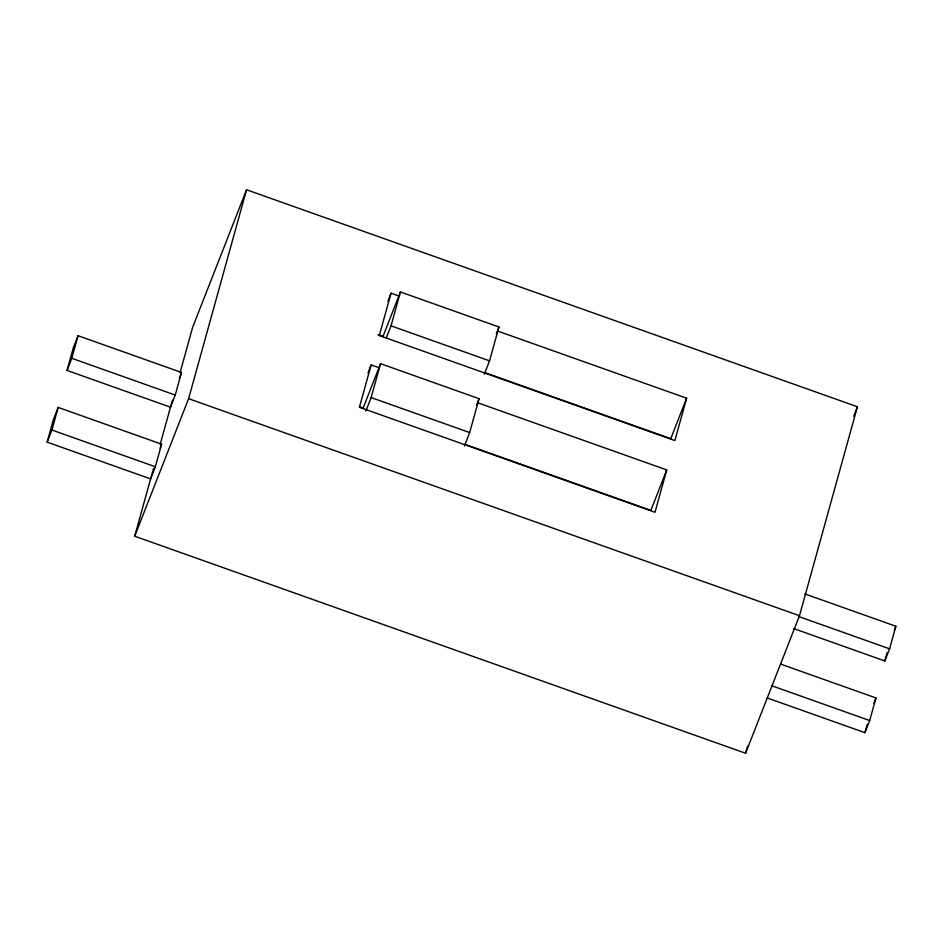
<?xml version="1.0" encoding="UTF-8"?>
<svg xmlns="http://www.w3.org/2000/svg" width="943" height="943" viewBox="0 0 943 943"><rect width="100%" height="100%" fill="white"/><g stroke="black" fill="none" stroke-linecap="round" stroke-linejoin="round"><path stroke-width="1.41" d="M47.15 442.149L53.409 419.564L58.171 407.423L161.63 444.177L155.359 466.773L150.609 478.903L47.15 442.149L51.9 430.02L58.171 407.423M67.036 370.434L73.295 347.849L78.057 335.708L181.516 372.461L175.245 395.058L170.494 407.187L67.036 370.434L71.786 358.305L78.057 335.708M180.125 372.461L192.643 327.28L246.547 189.755L857.423 406.775L799.487 615.72L745.595 753.245L134.708 536.225L153.509 468.459M160.157 444.459L172.451 400.127M134.708 536.225L188.612 398.689L246.547 189.755M379.475 367.876L371.153 364.917L359.413 407.27L654.996 512.273L666.736 469.92L478.007 402.873M399.361 296.161L391.039 293.202L379.298 335.555L674.882 440.558L686.622 398.205L497.892 331.158M365.86 411.054L371.141 397.569L380.536 363.68L479.068 398.689L469.673 432.566L464.392 446.051M386.276 337.983L391.027 325.854L400.421 291.965L498.953 326.973L489.558 360.851L484.278 374.336M745.595 753.245L747.551 746.184M767.013 697.891L864.943 732.676L867.289 724.212M793.794 628.616L884.829 660.96L887.174 652.497M864.943 732.676L869.705 720.546L875.964 697.961L780.78 664.143M884.829 660.96L889.591 648.831L895.85 626.246L804.803 593.901M179.394 377.86L181.516 372.461M160.039 448.231L161.63 444.177M387.868 301.288L391.039 293.202M367.982 373.004L371.153 364.917M382.988 336.462L400.421 291.965M363.102 408.178L380.536 363.68M496.313 333.716L498.953 326.973M476.427 405.431L479.068 398.689M686.622 398.205L670.779 438.66L484.82 372.591M666.736 469.92L650.894 510.375L464.934 444.306M853.686 416.311L857.423 406.775M894.27 630.289L895.85 626.246M873.855 703.348L875.964 697.961M391.027 325.854L489.558 360.851M377.966 334.635L383.518 336.604M371.141 397.569L469.673 432.566M359.46 406.846L363.633 408.319M188.612 398.689L799.487 615.72M71.786 358.305L175.245 395.058M798.544 616.486L889.591 648.831M51.9 430.02L155.359 466.773M771.763 685.75L869.705 720.546"/></g></svg>
